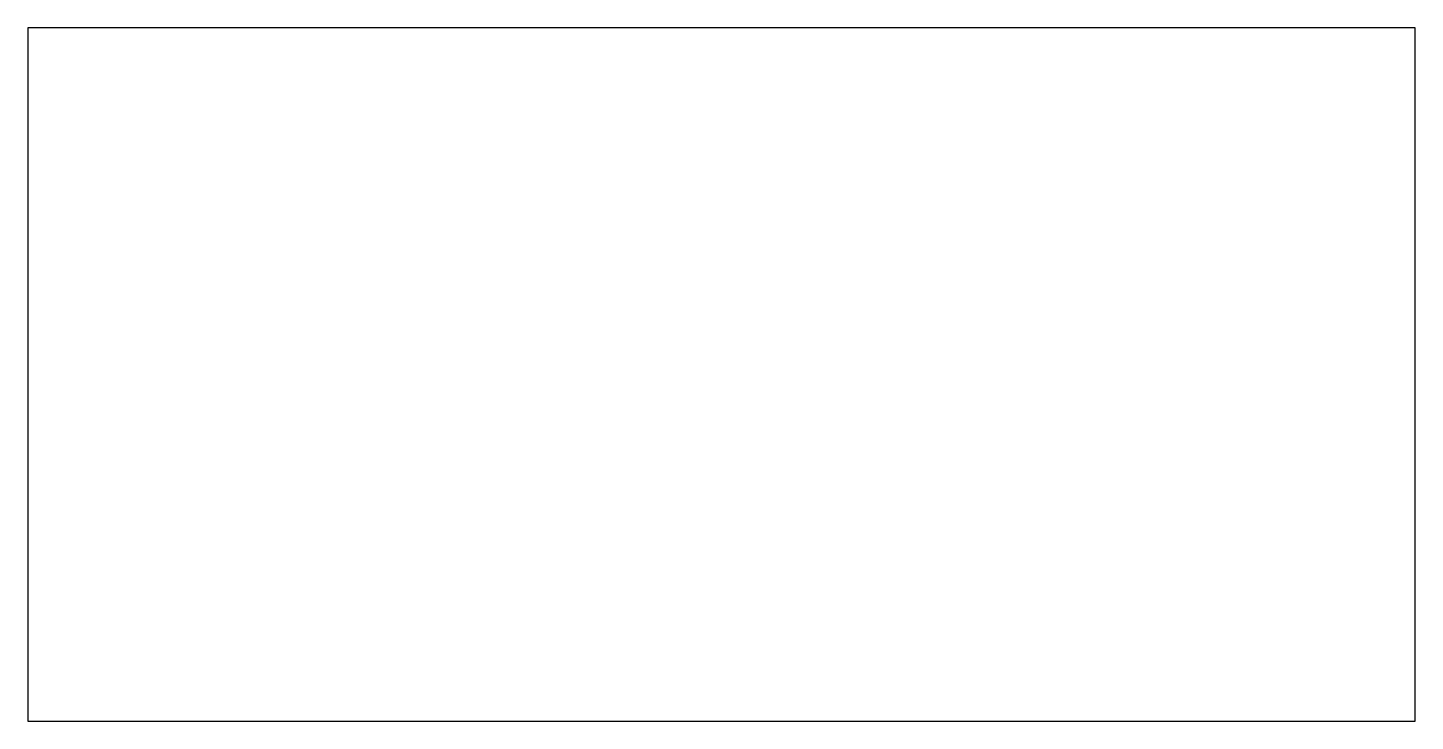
# Model space of a CAD drawing. Extents: x 0 to 10, y 0 to 5.
import ezdxf

# ---------------------------------------------------------------- set-up
doc = ezdxf.new("R2010")
doc.units = 0

msp = doc.modelspace()

# ---------------------------------------------------------------- linework, layer by layer
msp.add_line((0, 0), (10, 0))
msp.add_lwpolyline([(0, 0), (10, 0), (10, 5), (0, 5)], close=True)

doc.saveas('drawing.dxf')
